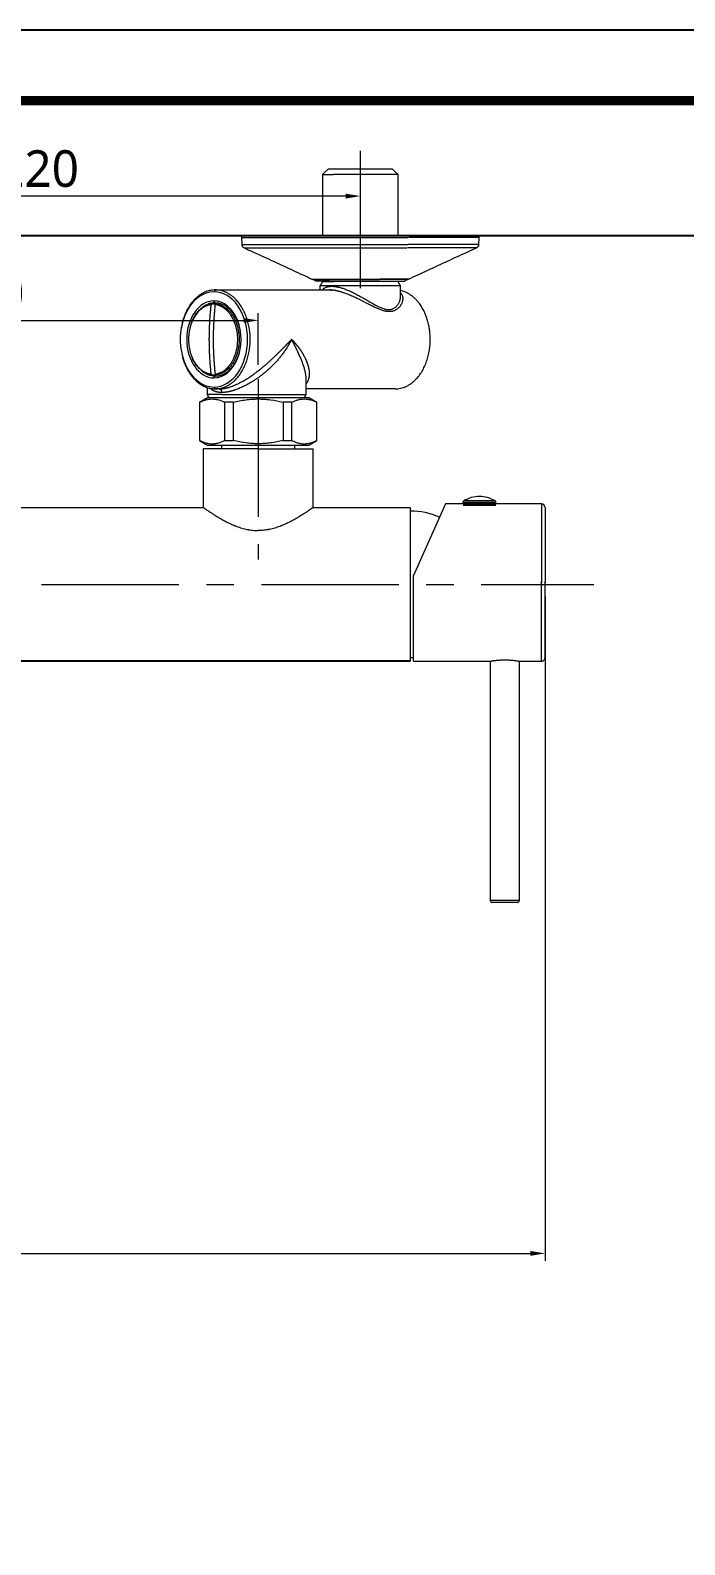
# Model space of a CAD drawing. Extents: x 5217 to 6345, y 0 to 827.
# Drawn here: x 5507.5 to 5686.1, y 413.4 to 826.8 of the extents above; entities that cross this region are included whole.
import ezdxf

# ---------------------------------------------------------------- set-up
doc = ezdxf.new("R2010")
doc.units = 0
doc.header["$LTSCALE"] = 30
doc.header["$MEASUREMENT"] = 0
doc.header["$PDMODE"] = 3
doc.header["$PDSIZE"] = -10
doc.linetypes.add('CENTER', pattern=[2, 1.25, -0.25, 0.25, -0.25])
doc.layers.get('0').update_dxf_attribs({"linetype": 'CONTINUOUS'})
doc.layers.get('DEFPOINTS').update_dxf_attribs({"linetype": 'CONTINUOUS'})
doc.layers.add('1', color=7, linetype='CONTINUOUS')
doc.layers.add('DEF_LAYER_ASSEM_MEMBER', color=7, linetype='CONTINUOUS')
doc.styles.add('Daelim Dimension', font='NanumGothic.ttf')
doc.dimstyles.new('DEFAULT', dxfattribs={"dimscale": 2, "dimtxt": 2, "dimasz": 2, "dimexe": 0, "dimexo": 2, "dimgap": 1, "dimtad": 1, "dimdec": 1, "dimzin": 9, "dimdsep": 46, "dimtxsty": 'Daelim Dimension', "dimcen": 0.5, "dimclrd": 252, "dimclre": 252, "dimclrt": 3, "dimadec": 1, "dimazin": 0, "dimtfac": 1, "dimtdec": 1, "dimtix": 1, "dimtmove": 0, "dimatfit": 3, "dimfxl": 1, "dimtolj": 1, "dimtzin": 1, "dimlwd": 9, "dimlwe": 9, "dimarcsym": 0})

# ---------------------------------------------------------------- blocks, each defined once
blk = doc.blocks.new('*D6')
at = {"color": 5, "lineweight": 9, "ltscale": 0.5, "transparency": 16777216}
for p, q in [((5647.98, 672.19), (5647.98, 490.92)), ((5335.67, 667.74), (5335.67, 490.92)), ((5339.67, 492.92), (5643.98, 492.92))]:
    blk.add_line(p, q, dxfattribs=at)
at = {"color": 5, "ltscale": 0.5, "transparency": 16777216}
for points in [[(5339.67, 493.59), (5339.67, 492.26), (5335.67, 492.92)], [(5643.98, 493.59), (5643.98, 492.26), (5647.98, 492.92)]]:
    blk.add_solid(points, dxfattribs=at)
at = {"layer": 'DEFPOINTS', "color": 0, "ltscale": 0.5, "transparency": 16777216}
for p in [(5647.98, 676.19), (5335.67, 671.74), (5647.98, 492.92)]:
    blk.add_point(p, dxfattribs=at)
at = {"color": 7, "ltscale": 0.5, "transparency": 16777216, "insert": (5491.83, 500.37), "char_height": 10, "attachment_point": 5, "style": 'Daelim Dimension'}
blk.add_mtext('\\A1;313', dxfattribs=at)
blk = doc.blocks.new('*D15')
at = {"color": 5, "lineweight": 9, "ltscale": 0.5, "transparency": 16777216}
for p, q in [((5419.69, 735.52), (5419.69, 749.61)), ((5569.69, 735.52), (5569.69, 749.61)), ((5423.69, 747.61), (5565.69, 747.61))]:
    blk.add_line(p, q, dxfattribs=at)
at = {"color": 5, "ltscale": 0.5, "transparency": 16777216}
for points in [[(5423.69, 748.27), (5423.69, 746.94), (5419.69, 747.61)], [(5565.69, 748.27), (5565.69, 746.94), (5569.69, 747.61)]]:
    blk.add_solid(points, dxfattribs=at)
at = {"layer": 'DEFPOINTS', "color": 0, "ltscale": 0.5, "transparency": 16777216}
for p in [(5569.69, 747.61), (5419.69, 731.52), (5569.69, 731.52)]:
    blk.add_point(p, dxfattribs=at)
at = {"color": 7, "ltscale": 0.5, "transparency": 16777216, "insert": (5494.69, 755.04), "char_height": 10, "attachment_point": 5, "style": 'Daelim Dimension'}
blk.add_mtext('\\A1;150', dxfattribs=at)
blk = doc.blocks.new('*D16')
at = {"color": 5, "lineweight": 9, "ltscale": 0.5, "transparency": 16777216}
for p, q in [((5391.84, 789.89), (5391.84, 779.54)), ((5597.55, 789.89), (5597.55, 779.54)), ((5593.55, 781.54), (5395.84, 781.54))]:
    blk.add_line(p, q, dxfattribs=at)
at = {"color": 5, "ltscale": 0.5, "transparency": 16777216}
for points in [[(5395.84, 782.2), (5395.84, 780.87), (5391.84, 781.54)], [(5593.55, 782.2), (5593.55, 780.87), (5597.55, 781.54)]]:
    blk.add_solid(points, dxfattribs=at)
at = {"layer": 'DEFPOINTS', "color": 0, "ltscale": 0.5, "transparency": 16777216}
for p in [(5391.84, 793.89), (5597.55, 793.89), (5391.84, 781.54)]:
    blk.add_point(p, dxfattribs=at)
at = {"color": 7, "ltscale": 0.5, "transparency": 16777216, "insert": (5494.69, 788.98), "char_height": 10, "attachment_point": 5, "style": 'Daelim Dimension'}
blk.add_mtext('\\A1;150~220', dxfattribs=at)

msp = doc.modelspace()

# ---------------------------------------------------------------- linework, layer by layer
at = {"ltscale": 0.5}
for p, q in [((5333.04, 770.79), (6023.73, 770.79)), ((5646.98, 676.05), (5646.98, 676.2)), ((5647.98, 676.05), (5647.98, 676.19))]:
    msp.add_line(p, q, dxfattribs=at)
at = {"color": 7, "ltscale": 0.5}
msp.add_line((5611.19, 654.55), (5370.19, 654.55), dxfattribs=at)
at = {"ltscale": 0.5}
msp.add_lwpolyline([(5216.66, 0), (6345.06, 0), (6345.06, 826.8), (5216.66, 826.8)], close=True, dxfattribs=at)
at = {"color": 5, "linetype": 'ByBlock', "lineweight": 200, "const_width": 2.6}
msp.add_lwpolyline([(5234.81, 35.4), (6326.81, 35.4), (6326.81, 807.6), (5234.81, 807.6)], close=True, dxfattribs=at)
at = {"layer": '1', "color": 7, "linetype": 'Continuous', "lineweight": 18}
for p, q in [((5587.25, 787.42), (5587.25, 770.79)), ((5587.25, 787.42), (5590.27, 787.42)), ((5606.35, 788.92), (5588.75, 788.92)), ((5607.85, 787.42), (5590.27, 787.42)), ((5607.85, 770.79), (5607.85, 787.42)), ((5565.08, 770.26), (5565.18, 768.31)), ((5565.58, 770.79), (5610.34, 770.79)), ((5629.52, 770.79), (5610.47, 770.79)), ((5629.92, 768.31), (5630.02, 770.26)), ((5584.35, 758.88), (5584.35, 758.88)), ((5584.77, 758.79), (5602.64, 758.79)), ((5589.06, 758.32), (5585.55, 758.32)), ((5586.55, 757), (5586.55, 755.92)), ((5587.25, 758.32), (5587.25, 758.22)), ((5587.25, 758.22), (5590.27, 758.22)), ((5589.06, 758.32), (5609.55, 758.32)), ((5607.85, 758.22), (5590.27, 758.22)), ((5602.64, 758.79), (5602.71, 758.79)), ((5610.33, 758.79), (5602.71, 758.79)), ((5607.85, 758.22), (5607.85, 758.32)), ((5608.55, 754.18), (5608.55, 757)), ((5557.95, 755.92), (5589.06, 755.92)), ((5555.76, 729.33), (5555.76, 727.35)), ((5582.76, 727.35), (5582.76, 731.68)), ((5553.69, 725.3), (5555.86, 726.55)), ((5553.69, 725.3), (5553.69, 714.8)), ((5555.76, 727.35), (5556.23, 726.55)), ((5559.72, 727.35), (5555.76, 727.35)), ((5555.86, 726.55), (5583.53, 726.55)), ((5559.72, 727.35), (5582.76, 727.35)), ((5582.3, 726.55), (5582.76, 727.35)), ((5583.53, 726.55), (5585.69, 725.3)), ((5585.69, 714.8), (5585.69, 725.3)), ((5553.69, 714.8), (5555.86, 713.55)), ((5554.69, 712.55), (5554.69, 696.55)), ((5569.69, 712.55), (5554.69, 712.55)), ((5555.86, 713.55), (5583.53, 713.55)), ((5559.69, 713.55), (5559.69, 712.55)), ((5569.69, 712.55), (5584.69, 712.55)), ((5579.69, 712.55), (5579.69, 713.55)), ((5583.53, 713.55), (5585.69, 714.8)), ((5584.69, 696.55), (5584.69, 712.55)), ((5611.19, 696.55), (5611.19, 654.55)), ((5620.78, 697.55), (5612.08, 678.01)), ((5625.62, 697.55), (5620.78, 697.55)), ((5625.58, 697.89), (5625.58, 697.65)), ((5625.68, 697.55), (5634.48, 697.55)), ((5646.98, 697.55), (5634.57, 697.55)), ((5634.58, 697.65), (5634.58, 697.89)), ((5647.98, 696.55), (5647.98, 676.19)), ((5612.08, 654.55), (5612.08, 676.05)), ((5647.98, 655.55), (5647.98, 676.05)), ((5612.08, 654.55), (5632.88, 654.55)), ((5641.08, 654.55), (5646.98, 654.55)), ((5632.98, 628.25), (5632.98, 614.5)), ((5640.98, 614.5), (5640.98, 628.25)), ((5633.49, 588.75), (5633.48, 588.75)), ((5640.48, 588.75), (5633.49, 588.75))]:
    msp.add_line(p, q, dxfattribs=at)
at = {"layer": '1', "color": 7, "linetype": 'Continuous', "lineweight": 13}
for p, q in [((5565.08, 770.26), (5610.54, 770.26)), ((5630.02, 770.26), (5610.67, 770.26)), ((5565.18, 768.31), (5610.49, 768.31)), ((5565.76, 767.46), (5610.26, 767.46)), ((5629.34, 767.46), (5610.4, 767.46)), ((5629.92, 768.31), (5610.63, 768.31)), ((5584.35, 758.88), (5602.8, 758.88)), ((5589.06, 758.32), (5588.55, 758.79)), ((5602.8, 758.88), (5602.88, 758.88)), ((5610.75, 758.88), (5602.88, 758.88)), ((5557.95, 752.42), (5557.6, 752.92)), ((5557.6, 731.92), (5557.95, 732.42)), ((5557.6, 729.42), (5557.95, 728.92)), ((5634.58, 697.89), (5625.58, 697.89)), ((5625.58, 697.65), (5634.58, 697.65)), ((5634.59, 697.39), (5625.59, 697.39)), ((5625.59, 697.15), (5634.59, 697.15)), ((5634.35, 698.31), (5625.82, 698.31)), ((5646.98, 697.55), (5646.98, 676.2)), ((5646.98, 654.55), (5646.98, 676.05)), ((5635.51, 589.25), (5632.98, 589.25)), ((5640.98, 589.25), (5635.51, 589.25))]:
    msp.add_line(p, q, dxfattribs=at)
at = {"layer": '1', "color": 7, "linetype": 'Continuous', "lineweight": 18}
for centre, radius, start, end in [((5565.58, 770.29), 0.5, 90, 183), ((5629.52, 770.29), 0.5, 357, 90), ((5566.18, 768.37), 1, 183, 245.2249), ((5628.92, 768.37), 1, 294.7751, 357), ((5584.77, 759.79), 1, 245.2249, 270), ((5610.33, 759.79), 1, 270, 294.7751), ((5630.08, 691.55), 8, 90, 122.231), ((5630.08, 691.55), 8, 57.769, 90), ((5611.19, 675.55), 20, 66.5329, 90), ((5626.08, 697.89), 0.5, 122.2309, 180), ((5625.68, 697.65), 0.1, 180, 233.2897), ((5626.09, 697.39), 0.5, 159.4459, 161.8542), ((5634.08, 697.89), 0.5, 0, 57.7691), ((5634.48, 697.65), 0.1, 316.2799, 0), ((5634.09, 697.39), 0.5, 18.1458, 21.9135), ((5646.98, 696.55), 1, 0, 90), ((5611.19, 675.55), 20, 270, 272.5551), ((5646.98, 655.55), 1, 270, 0), ((5633.48, 589.25), 0.5, 180, 270), ((5640.48, 589.25), 0.5, 270, 0)]:
    msp.add_arc(centre, radius, start, end, dxfattribs=at)
at = {"layer": '1', "color": 7, "linetype": 'Continuous', "lineweight": 13}
msp.add_ellipse((5602.71, 759.79), major_axis=(0, -1), ratio=0.404135, start_param=0, end_param=0.432408, dxfattribs=at)
at = {"layer": '1', "color": 7, "linetype": 'Continuous', "lineweight": 18}
for centre, major_axis, start_param, end_param in [((5557.6, 742.42), (0, 13), 0, 3.141593), ((5557.6, 742.42), (0, -10.5), 3.141593, 6.283185), ((5557.95, 742.42), (0, 10), 0, 0.587036), ((5557.6, 742.42), (0, 13), 3.141593, 6.283185), ((5557.6, 742.42), (0, -10.5), 0, 3.141593), ((5557.95, 742.42), (0, -10), 0, 3.141593), ((5529.8, 742.42), (0, 40), 4.954315, 4.957875), ((5557.95, 742.42), (0, 10), 2.561822, 3.141593), ((5529.8, 742.42), (0, 40), 4.466903, 4.470478)]:
    msp.add_ellipse(centre, major_axis=major_axis, ratio=0.707107, start_param=start_param, end_param=end_param, dxfattribs=at)
for points, degree in [([(5588.75, 788.92), (5587.25, 787.42)], 1), ([(5607.85, 787.42), (5606.35, 788.92)], 1), ([(5584.8, 758.8), (5585.55, 758.32)], 1), ([(5587.25, 758.22), (5586.55, 757)], 1), ([(5608.55, 757), (5607.85, 758.22)], 1), ([(5609.55, 758.32), (5610.22, 758.75)], 1), ([(5589.19, 755.94), (5589.44, 755.93), (5589.73, 755.89)], 2), ([(5589.73, 755.89), (5589.98, 755.86)], 1), ([(5557.24, 752.14), (5557.07, 752.14)], 1), ([(5557.24, 752.14), (5557.3, 752.15), (5557.41, 752.16), (5557.59, 752.17), (5557.71, 752.17), (5557.76, 752.17)], 3), ([(5557.76, 752.17), (5557.82, 752.17), (5557.94, 752.17), (5558.12, 752.16), (5558.24, 752.15), (5558.3, 752.14)], 3), ([(5558.3, 752.14), (5558.13, 752.14)], 1), ([(5557.07, 732.7), (5557.24, 732.7)], 1), ([(5558.3, 732.7), (5558.24, 732.69), (5558.12, 732.68), (5557.94, 732.67), (5557.82, 732.67), (5557.76, 732.67)], 3), ([(5558.13, 732.7), (5558.3, 732.7)], 1), ([(5582.76, 731.67), (5582.76, 731.79), (5582.76, 731.92), (5582.75, 732.04)], 3), ([(5559.01, 728.92), (5557.95, 728.92)], 1), ([(5559.5, 728.94), (5559.12, 728.91)], 1), ([(5559.59, 728.95), (5559.5, 728.94)], 1), ([(5607.09, 728.92), (5582.76, 728.92)], 1), ([(5553.75, 714.8), (5553.75, 725.3)], 1), ([(5560.52, 725.3), (5560.52, 714.8)], 1), ([(5562.93, 714.8), (5562.93, 725.3)], 1), ([(5576.46, 725.3), (5576.46, 714.8)], 1), ([(5578.87, 714.8), (5578.87, 725.3)], 1), ([(5585.63, 725.3), (5585.63, 714.8)], 1), ([(5434.69, 696.55), (5554.69, 696.55)], 1), ([(5584.69, 696.55), (5611.19, 696.55)], 1), ([(5632.98, 654.57), (5632.98, 628.25)], 1), ([(5640.98, 628.25), (5640.98, 654.57)], 1), ([(5632.98, 614.5), (5632.98, 589.25)], 1), ([(5640.98, 589.25), (5640.98, 614.5)], 1)]:
    msp.add_open_spline(points, degree=degree, dxfattribs=at)
for points, knots in [([(5565.76, 767.46), (5566.68, 767.04), (5568.47, 766.21), (5571.18, 764.98), (5573.73, 763.81), (5576.38, 762.59), (5579.07, 761.33), (5581.79, 760.06), (5583.52, 759.26), (5584.35, 758.88)], [0, 0, 0, 0, 0.155326, 0.298947, 0.43297, 0.559023, 0.716571, 0.863432, 1, 1, 1, 1]), ([(5610.75, 758.88), (5611.58, 759.26), (5613.31, 760.06), (5616.03, 761.33), (5618.72, 762.59), (5621.36, 763.81), (5623.92, 764.98), (5626.63, 766.21), (5628.42, 767.04), (5629.34, 767.46)], [0, 0, 0, 0, 0.136568, 0.283429, 0.440977, 0.56703, 0.701053, 0.844674, 1, 1, 1, 1]), ([(5557.07, 752.14), (5557.05, 752.14), (5557.04, 752.14), (5557.02, 752.14), (5557.02, 752.13), (5557.01, 752.13), (5557, 752.13), (5556.98, 752.12), (5556.97, 752.11), (5556.95, 752.1), (5556.95, 752.09), (5556.94, 752.08), (5556.93, 752.08), (5556.92, 752.06), (5556.91, 752.05), (5556.9, 752.03), (5556.9, 752.02), (5556.89, 752), (5556.88, 752), (5556.88, 751.97), (5556.87, 751.96), (5556.86, 751.92), (5556.86, 751.91), (5556.86, 751.89)], [0, 0, 0, 0, 0.125, 0.125, 0.1875, 0.1875, 0.25, 0.25, 0.375, 0.375, 0.4375, 0.4375, 0.5, 0.5, 0.625, 0.625, 0.6875, 0.6875, 0.75, 0.75, 0.875, 0.875, 1, 1, 1, 1]), ([(5558.13, 752.14), (5558.12, 752.14), (5558.1, 752.14), (5558.08, 752.14), (5558.08, 752.13), (5558.07, 752.13), (5558.06, 752.13), (5558.04, 752.12), (5558.03, 752.11), (5558.01, 752.1), (5558.01, 752.09), (5558, 752.08), (5557.99, 752.08), (5557.98, 752.06), (5557.97, 752.05), (5557.96, 752.03), (5557.96, 752.02), (5557.95, 752), (5557.95, 752), (5557.94, 751.97), (5557.93, 751.96), (5557.92, 751.92), (5557.92, 751.91), (5557.92, 751.89)], [0, 0, 0, 0, 0.125, 0.125, 0.1875, 0.1875, 0.25, 0.25, 0.375, 0.375, 0.4375, 0.4375, 0.5, 0.5, 0.625, 0.625, 0.6875, 0.6875, 0.75, 0.75, 0.875, 0.875, 1, 1, 1, 1]), ([(5556.86, 732.96), (5556.86, 732.94), (5556.86, 732.92), (5556.87, 732.9), (5556.87, 732.89), (5556.88, 732.87), (5556.88, 732.86), (5556.89, 732.84), (5556.89, 732.82), (5556.91, 732.8), (5556.91, 732.8), (5556.92, 732.78), (5556.92, 732.78), (5556.94, 732.76), (5556.95, 732.75), (5556.96, 732.74), (5556.97, 732.73), (5556.98, 732.73), (5556.99, 732.72), (5557.01, 732.71), (5557.02, 732.71), (5557.04, 732.7), (5557.05, 732.7), (5557.07, 732.7)], [0, 0, 0, 0, 0.125, 0.125, 0.1875, 0.1875, 0.25, 0.25, 0.375, 0.375, 0.4375, 0.4375, 0.5, 0.5, 0.625, 0.625, 0.6875, 0.6875, 0.75, 0.75, 0.875, 0.875, 1, 1, 1, 1]), ([(5557.76, 732.67), (5557.71, 732.67), (5557.59, 732.67), (5557.41, 732.68), (5557.3, 732.69), (5557.24, 732.7)], [0, 0, 0, 0, 0.333333, 0.666667, 1, 1, 1, 1]), ([(5557.92, 732.96), (5557.92, 732.94), (5557.92, 732.92), (5557.93, 732.9), (5557.93, 732.89), (5557.94, 732.87), (5557.94, 732.86), (5557.95, 732.84), (5557.96, 732.82), (5557.97, 732.8), (5557.97, 732.8), (5557.98, 732.78), (5557.98, 732.78), (5558, 732.76), (5558.01, 732.75), (5558.03, 732.74), (5558.03, 732.73), (5558.04, 732.73), (5558.05, 732.72), (5558.07, 732.71), (5558.08, 732.71), (5558.1, 732.7), (5558.12, 732.7), (5558.13, 732.7)], [0, 0, 0, 0, 0.125, 0.125, 0.1875, 0.1875, 0.25, 0.25, 0.375, 0.375, 0.4375, 0.4375, 0.5, 0.5, 0.625, 0.625, 0.6875, 0.6875, 0.75, 0.75, 0.875, 0.875, 1, 1, 1, 1]), ([(5553.75, 725.3), (5554.03, 725.43), (5554.31, 725.55), (5554.87, 725.77), (5555.15, 725.86), (5555.71, 726.01), (5555.99, 726.07), (5556.56, 726.14), (5556.84, 726.16), (5557.41, 726.16), (5557.69, 726.14), (5558.05, 726.1), (5558.12, 726.09), (5558.26, 726.06), (5558.48, 726.02), (5558.69, 725.97), (5559.4, 725.79), (5559.96, 725.57), (5560.52, 725.3)], [0, 0, 0, 0, 0.125, 0.125, 0.25, 0.25, 0.375, 0.375, 0.5, 0.5, 0.625, 0.625, 0.65625, 0.65625, 0.6875, 0.75, 0.75, 1, 1, 1, 1]), ([(5562.93, 725.3), (5563.48, 725.43), (5564.04, 725.55), (5565.16, 725.77), (5565.72, 725.86), (5566.84, 726.01), (5567.4, 726.07), (5568.53, 726.14), (5569.1, 726.16), (5570.24, 726.16), (5570.81, 726.14), (5571.52, 726.1), (5571.66, 726.09), (5571.95, 726.06), (5572.38, 726.02), (5572.8, 725.97), (5574.22, 725.79), (5575.34, 725.57), (5576.46, 725.3)], [0, 0, 0, 0, 0.125, 0.125, 0.25, 0.25, 0.375, 0.375, 0.5, 0.5, 0.625, 0.625, 0.65625, 0.65625, 0.6875, 0.75, 0.75, 1, 1, 1, 1]), ([(5578.87, 725.3), (5579.15, 725.43), (5579.42, 725.55), (5579.98, 725.77), (5580.26, 725.86), (5580.82, 726.01), (5581.11, 726.07), (5581.67, 726.14), (5581.95, 726.16), (5582.52, 726.16), (5582.81, 726.14), (5583.16, 726.1), (5583.24, 726.09), (5583.38, 726.06), (5583.59, 726.02), (5583.81, 725.97), (5584.51, 725.79), (5585.07, 725.57), (5585.63, 725.3)], [0, 0, 0, 0, 0.125, 0.125, 0.25, 0.25, 0.375, 0.375, 0.5, 0.5, 0.625, 0.625, 0.65625, 0.65625, 0.6875, 0.75, 0.75, 1, 1, 1, 1]), ([(5553.75, 714.8), (5554.03, 714.66), (5554.31, 714.54), (5554.87, 714.33), (5555.15, 714.23), (5555.71, 714.09), (5555.99, 714.03), (5556.56, 713.95), (5556.84, 713.93), (5557.27, 713.93), (5557.41, 713.93), (5557.62, 713.95), (5557.69, 713.95), (5557.84, 713.97), (5557.91, 713.98), (5558.27, 714.03), (5558.55, 714.08), (5559.4, 714.31), (5559.96, 714.52), (5560.52, 714.8)], [0, 0, 0, 0, 0.125, 0.125, 0.25, 0.25, 0.375, 0.375, 0.5, 0.5, 0.5625, 0.5625, 0.59375, 0.59375, 0.625, 0.625, 0.75, 0.75, 1, 1, 1, 1]), ([(5576.46, 714.8), (5575.9, 714.66), (5575.34, 714.54), (5574.23, 714.33), (5573.67, 714.23), (5572.54, 714.09), (5571.98, 714.03), (5570.85, 713.95), (5570.28, 713.93), (5569.43, 713.93), (5569.15, 713.93), (5568.72, 713.95), (5568.58, 713.95), (5568.29, 713.97), (5568.15, 713.98), (5567.43, 714.03), (5566.86, 714.08), (5565.16, 714.31), (5564.04, 714.52), (5562.93, 714.8)], [0, 0, 0, 0, 0.125, 0.125, 0.25, 0.25, 0.375, 0.375, 0.5, 0.5, 0.5625, 0.5625, 0.59375, 0.59375, 0.625, 0.625, 0.75, 0.75, 1, 1, 1, 1]), ([(5578.87, 714.8), (5579.15, 714.66), (5579.42, 714.54), (5579.98, 714.33), (5580.26, 714.23), (5580.82, 714.09), (5581.11, 714.03), (5581.67, 713.95), (5581.95, 713.93), (5582.38, 713.93), (5582.52, 713.93), (5582.74, 713.95), (5582.81, 713.95), (5582.95, 713.97), (5583.02, 713.98), (5583.38, 714.03), (5583.66, 714.08), (5584.51, 714.31), (5585.08, 714.52), (5585.63, 714.8)], [0, 0, 0, 0, 0.125, 0.125, 0.25, 0.25, 0.375, 0.375, 0.5, 0.5, 0.5625, 0.5625, 0.59375, 0.59375, 0.625, 0.625, 0.75, 0.75, 1, 1, 1, 1]), ([(5554.69, 696.55), (5554.69, 696.55), (5554.72, 696.53), (5554.82, 696.46), (5554.89, 696.4), (5555.02, 696.31), (5555.05, 696.29), (5555.09, 696.26), (5555.11, 696.25), (5555.14, 696.23), (5555.21, 696.18), (5555.3, 696.12), (5555.52, 695.96), (5555.7, 695.84), (5555.99, 695.64), (5556.09, 695.57), (5556.25, 695.46), (5556.33, 695.41), (5556.42, 695.35), (5556.48, 695.31), (5556.5, 695.29), (5556.77, 695.12), (5557.02, 694.95), (5557.57, 694.6), (5557.85, 694.42), (5558.31, 694.14), (5558.47, 694.04), (5558.71, 693.9), (5558.79, 693.85), (5558.95, 693.75), (5559.04, 693.7), (5559.46, 693.45), (5559.81, 693.26), (5560.54, 692.86), (5560.91, 692.66), (5561.69, 692.28), (5562.1, 692.08), (5562.73, 691.81), (5562.94, 691.72), (5563.22, 691.61), (5563.27, 691.59), (5563.38, 691.54), (5563.55, 691.48), (5563.71, 691.41), (5564.27, 691.21), (5564.73, 691.05), (5565.67, 690.78), (5566.15, 690.66), (5566.77, 690.53), (5566.89, 690.51), (5567.08, 690.47), (5567.14, 690.46), (5567.27, 690.44), (5567.58, 690.39), (5567.9, 690.35), (5568.66, 690.27), (5569.17, 690.24), (5569.69, 690.24)], [0, 0, 0, 0, 0.061156, 0.061156, 0.123746, 0.123746, 0.139393, 0.139393, 0.147217, 0.147217, 0.15504, 0.186335, 0.186335, 0.248925, 0.248925, 0.28022, 0.28022, 0.295867, 0.303691, 0.303691, 0.311514, 0.311514, 0.374104, 0.374104, 0.436694, 0.436694, 0.467988, 0.467988, 0.483636, 0.483636, 0.499283, 0.499283, 0.561873, 0.561873, 0.624462, 0.624462, 0.687052, 0.687052, 0.718347, 0.718347, 0.726171, 0.726171, 0.733994, 0.749642, 0.749642, 0.812231, 0.812231, 0.874821, 0.874821, 0.890468, 0.890468, 0.898292, 0.898292, 0.906116, 0.93741, 0.93741, 1, 1, 1, 1]), ([(5584.69, 696.55), (5584.69, 696.55), (5584.67, 696.53), (5584.57, 696.46), (5584.49, 696.4), (5584.36, 696.31), (5584.34, 696.29), (5584.29, 696.26), (5584.28, 696.25), (5584.25, 696.23), (5584.17, 696.18), (5584.08, 696.12), (5583.86, 695.96), (5583.69, 695.84), (5583.4, 695.64), (5583.3, 695.57), (5583.14, 695.46), (5583.05, 695.41), (5582.97, 695.35), (5582.91, 695.31), (5582.88, 695.29), (5582.61, 695.12), (5582.36, 694.95), (5581.82, 694.6), (5581.53, 694.42), (5581.08, 694.14), (5580.92, 694.04), (5580.68, 693.9), (5580.6, 693.85), (5580.43, 693.75), (5580.35, 693.7), (5579.93, 693.45), (5579.58, 693.26), (5578.85, 692.86), (5578.47, 692.66), (5577.69, 692.28), (5577.29, 692.08), (5576.66, 691.81), (5576.44, 691.72), (5576.17, 691.61), (5576.11, 691.59), (5576, 691.54), (5575.84, 691.48), (5575.67, 691.41), (5575.11, 691.21), (5574.66, 691.05), (5573.72, 690.78), (5573.24, 690.66), (5572.62, 690.53), (5572.49, 690.51), (5572.31, 690.47), (5572.24, 690.46), (5572.12, 690.44), (5571.8, 690.39), (5571.49, 690.35), (5570.72, 690.27), (5570.21, 690.24), (5569.69, 690.24)], [0, 0, 0, 0, 0.061156, 0.061156, 0.123746, 0.123746, 0.139393, 0.139393, 0.147217, 0.147217, 0.15504, 0.186335, 0.186335, 0.248925, 0.248925, 0.28022, 0.28022, 0.295867, 0.303691, 0.303691, 0.311514, 0.311514, 0.374104, 0.374104, 0.436694, 0.436694, 0.467988, 0.467988, 0.483636, 0.483636, 0.499283, 0.499283, 0.561873, 0.561873, 0.624462, 0.624462, 0.687052, 0.687052, 0.718347, 0.718347, 0.726171, 0.726171, 0.733994, 0.749642, 0.749642, 0.812231, 0.812231, 0.874821, 0.874821, 0.890468, 0.890468, 0.898292, 0.898292, 0.906116, 0.93741, 0.93741, 1, 1, 1, 1]), ([(5632.88, 654.55), (5632.88, 654.55), (5632.89, 654.55), (5632.92, 654.55), (5632.96, 654.56), (5633.02, 654.57), (5633.07, 654.58), (5633.08, 654.58), (5633.1, 654.59), (5633.11, 654.59), (5633.15, 654.6), (5633.17, 654.6), (5633.25, 654.61), (5633.36, 654.63), (5633.5, 654.66), (5633.61, 654.67), (5633.67, 654.68), (5633.73, 654.69), (5633.77, 654.7), (5633.79, 654.7), (5633.9, 654.72), (5634.08, 654.74), (5634.38, 654.78), (5634.59, 654.81), (5634.73, 654.82), (5634.76, 654.82), (5634.82, 654.83), (5634.9, 654.84), (5634.99, 654.85), (5635.17, 654.86), (5635.41, 654.88), (5635.66, 654.9), (5635.85, 654.91), (5635.92, 654.91), (5636.02, 654.92), (5636.05, 654.92), (5636.12, 654.92), (5636.15, 654.92), (5636.31, 654.93), (5636.58, 654.94), (5636.85, 654.94), (5637.11, 654.94), (5637.25, 654.94), (5637.42, 654.94), (5637.45, 654.94), (5637.52, 654.93), (5637.62, 654.93), (5637.72, 654.93), (5637.92, 654.92), (5638.18, 654.91), (5638.43, 654.89), (5638.58, 654.88), (5638.61, 654.88), (5638.68, 654.87), (5638.71, 654.87), (5638.8, 654.86), (5638.86, 654.86), (5639.04, 654.84), (5639.26, 654.82), (5639.48, 654.79), (5639.63, 654.78), (5639.71, 654.77), (5639.78, 654.76), (5639.83, 654.75), (5639.86, 654.75), (5639.98, 654.73), (5640.07, 654.72), (5640.24, 654.69), (5640.4, 654.67), (5640.53, 654.64), (5640.61, 654.63), (5640.63, 654.63), (5640.66, 654.62), (5640.67, 654.62), (5640.72, 654.61), (5640.74, 654.61), (5640.82, 654.6), (5640.91, 654.58), (5640.98, 654.57), (5641.02, 654.56), (5641.03, 654.56), (5641.05, 654.55), (5641.06, 654.55), (5641.08, 654.55), (5641.08, 654.55), (5641.08, 654.55)], [0, 0, 0, 0, 0.031106, 0.031106, 0.062361, 0.093616, 0.093616, 0.101429, 0.101429, 0.109243, 0.109243, 0.12487, 0.12487, 0.156125, 0.187379, 0.187379, 0.203007, 0.21082, 0.21082, 0.218634, 0.218634, 0.249889, 0.281143, 0.312398, 0.312398, 0.320212, 0.320212, 0.328025, 0.343653, 0.343653, 0.374907, 0.406162, 0.406162, 0.421789, 0.421789, 0.429603, 0.429603, 0.437417, 0.437417, 0.468671, 0.499926, 0.499926, 0.531181, 0.531181, 0.538994, 0.538994, 0.546808, 0.562435, 0.562435, 0.59369, 0.624944, 0.624944, 0.632758, 0.632758, 0.640572, 0.640572, 0.656199, 0.656199, 0.687454, 0.718708, 0.718708, 0.734336, 0.742149, 0.742149, 0.749963, 0.749963, 0.781218, 0.781218, 0.812472, 0.843727, 0.843727, 0.851541, 0.851541, 0.859354, 0.859354, 0.874982, 0.874982, 0.906236, 0.937491, 0.937491, 0.953118, 0.953118, 0.968746, 0.968746, 1, 1, 1, 1])]:
    msp.add_open_spline(points, degree=3, knots=knots, dxfattribs=at)
for points, weights in [([(5589.77, 757), (5586.55, 757), (5586.55, 757)], [1, 0.853595200826, 0.853553403658]), ([(5557.95, 755.92), (5549.91, 755.92), (5548.54, 744.72)], [1, 0.741393590363, 0.939453783076]), ([(5551.49, 746.95), (5553.26, 751.73), (5557.07, 752.14)], [0.882201348726, 0.821770377608, 1]), ([(5556.86, 732.96), (5555.82, 742.42), (5556.86, 751.89)], [1, 0.988285086291, 1]), ([(5557.92, 751.89), (5556.88, 742.42), (5557.92, 732.96)], [1, 0.988285086291, 1]), ([(5548.91, 738.09), (5551.1, 728.92), (5557.95, 728.92)], [0.900137466675, 0.770957509032, 1]), ([(5557.07, 732.7), (5553.26, 733.12), (5551.49, 737.9)], [1, 0.821770377601, 0.882201348731]), ([(5553.75, 725.3), (5553.69, 725.3), (5553.69, 725.3)], [1, 0.99905364598, 0.999995087525]), ([(5562.93, 725.3), (5561.66, 725.3), (5560.52, 725.3)], [1, 0.996206604343, 1]), ([(5578.87, 725.3), (5577.72, 725.3), (5576.46, 725.3)], [1, 0.996206604343, 1]), ([(5585.69, 725.3), (5585.69, 725.3), (5585.63, 725.3)], [1.00000485845, 0.999048760312, 1]), ([(5553.69, 714.8), (5553.69, 714.8), (5553.75, 714.8)], [1.00000494287, 0.999048717228, 1]), ([(5560.52, 714.8), (5561.66, 714.8), (5562.93, 714.8)], [1, 0.996206604343, 1]), ([(5576.46, 714.8), (5577.72, 714.8), (5578.87, 714.8)], [1, 0.996206604343, 1]), ([(5585.63, 714.8), (5585.69, 714.8), (5585.69, 714.8)], [1, 0.99905359457, 0.999995187641]), ([(5612.08, 676.05), (5612.08, 677.03), (5612.08, 678.01)], [1, 0.998959012389, 1])]:
    msp.add_rational_spline(points, weights, degree=2, dxfattribs=at)
at = {"layer": '1', "color": 7, "linetype": 'Continuous', "lineweight": 13}
for points, knots in [([(5587.15, 755.93), (5587.19, 755.98), (5587.3, 756.11), (5587.5, 756.28), (5587.75, 756.45), (5588.02, 756.59), (5588.23, 756.67), (5588.36, 756.72), (5588.41, 756.73), (5588.46, 756.75), (5588.51, 756.76), (5588.56, 756.78), (5588.62, 756.79), (5588.67, 756.8), (5588.72, 756.82), (5588.77, 756.83), (5588.83, 756.84), (5588.88, 756.85), (5588.94, 756.86), (5589, 756.87), (5589.05, 756.87), (5589.11, 756.88), (5589.17, 756.89), (5589.22, 756.9), (5589.28, 756.9), (5589.34, 756.91), (5589.4, 756.91), (5589.46, 756.91), (5589.52, 756.92), (5589.58, 756.92), (5589.65, 756.92), (5589.71, 756.92), (5589.75, 756.92), (5589.77, 756.92)], [0, 0, 0, 0, 0.08548, 0.203769, 0.319324, 0.432311, 0.542907, 0.560787, 0.578636, 0.596455, 0.614245, 0.632006, 0.64974, 0.667447, 0.685128, 0.702784, 0.720417, 0.738026, 0.755613, 0.773178, 0.790723, 0.808249, 0.825756, 0.843245, 0.860717, 0.878173, 0.895615, 0.913042, 0.930456, 0.947858, 0.965249, 0.982629, 1, 1, 1, 1]), ([(5589.77, 756.92), (5589.78, 756.92), (5589.8, 756.92), (5589.83, 756.92), (5589.86, 756.92), (5589.9, 756.92), (5589.93, 756.92), (5589.96, 756.92), (5589.99, 756.92), (5590.02, 756.92), (5590.05, 756.92), (5590.09, 756.91), (5590.12, 756.91), (5590.15, 756.91), (5590.18, 756.91), (5590.21, 756.91), (5590.25, 756.9), (5590.28, 756.9), (5590.31, 756.9), (5590.35, 756.9), (5590.38, 756.89), (5590.41, 756.89), (5590.45, 756.89), (5590.48, 756.88), (5590.51, 756.88), (5590.55, 756.88), (5590.58, 756.87), (5590.62, 756.87), (5590.65, 756.86), (5590.68, 756.86), (5590.72, 756.86), (5590.75, 756.85), (5590.79, 756.85), (5590.82, 756.84), (5590.86, 756.84), (5590.89, 756.83), (5590.93, 756.83), (5590.96, 756.82), (5591, 756.81), (5591.03, 756.81), (5591.07, 756.8), (5591.1, 756.8), (5591.14, 756.79), (5591.18, 756.78), (5591.21, 756.78), (5591.25, 756.77), (5591.28, 756.76), (5591.32, 756.76), (5591.36, 756.75), (5591.39, 756.74), (5591.43, 756.73), (5591.47, 756.73), (5591.5, 756.72), (5591.54, 756.71), (5591.72, 756.67), (5592.05, 756.59), (5592.54, 756.45), (5593.06, 756.28), (5593.57, 756.09), (5594.08, 755.89), (5594.59, 755.67), (5595.12, 755.43), (5595.63, 755.19), (5596.14, 754.93), (5596.64, 754.67), (5597.17, 754.39), (5597.69, 754.1), (5598.22, 753.8), (5598.61, 753.58), (5598.96, 753.37), (5599.22, 753.22), (5599.5, 753.06), (5599.85, 752.85), (5600.25, 752.62), (5600.75, 752.33), (5601.22, 752.06), (5601.71, 751.79), (5602.18, 751.54), (5602.66, 751.31), (5603.13, 751.1), (5603.59, 750.91), (5604.04, 750.76), (5604.44, 750.66), (5604.77, 750.6), (5605.06, 750.57), (5605.37, 750.56), (5605.72, 750.58), (5606.05, 750.64), (5606.32, 750.72), (5606.54, 750.81), (5606.78, 750.93), (5607.04, 751.1), (5607.29, 751.31), (5607.53, 751.54), (5607.74, 751.79), (5607.92, 752.06), (5608.08, 752.33), (5608.22, 752.62), (5608.31, 752.85), (5608.38, 753.06), (5608.42, 753.22), (5608.46, 753.37), (5608.49, 753.54), (5608.52, 753.71), (5608.54, 753.9), (5608.55, 754.06), (5608.55, 754.15), (5608.55, 754.18)], [0, 0, 0, 0, 0.001551, 0.003102, 0.004654, 0.006206, 0.007759, 0.009312, 0.010865, 0.01242, 0.013974, 0.015529, 0.017085, 0.018642, 0.020199, 0.021756, 0.023315, 0.024874, 0.026433, 0.027994, 0.029555, 0.031117, 0.032679, 0.034243, 0.035807, 0.037372, 0.038938, 0.040505, 0.042073, 0.043642, 0.045211, 0.046782, 0.048353, 0.049926, 0.051499, 0.053074, 0.054649, 0.056226, 0.057804, 0.059383, 0.060963, 0.062544, 0.064126, 0.06571, 0.067294, 0.06888, 0.070467, 0.072056, 0.073645, 0.075236, 0.076828, 0.078422, 0.080017, 0.081613, 0.083211, 0.103342, 0.123909, 0.144946, 0.166482, 0.186183, 0.206631, 0.227844, 0.249835, 0.268625, 0.28878, 0.310306, 0.333208, 0.352118, 0.374859, 0.381445, 0.395666, 0.407191, 0.416456, 0.438893, 0.45796, 0.479667, 0.49933, 0.520718, 0.540521, 0.561645, 0.581496, 0.602293, 0.622258, 0.635914, 0.649442, 0.662881, 0.683051, 0.703494, 0.71672, 0.7303, 0.744262, 0.764115, 0.785238, 0.805041, 0.826429, 0.846092, 0.867799, 0.886864, 0.909303, 0.91857, 0.930093, 0.944298, 0.9509, 0.966487, 0.980372, 0.992553, 1, 1, 1, 1]), ([(5608.56, 755.09), (5608.6, 755.04), (5608.7, 754.93), (5608.83, 754.75), (5608.96, 754.51), (5609.05, 754.25), (5609.12, 753.97), (5609.15, 753.67), (5609.14, 753.35), (5609.09, 753.01), (5609.01, 752.66), (5608.88, 752.32), (5608.73, 752.01), (5608.57, 751.73), (5608.4, 751.48), (5608.22, 751.25), (5608.01, 751.03), (5607.79, 750.83), (5607.54, 750.63), (5607.26, 750.46), (5606.97, 750.31), (5606.68, 750.19), (5606.38, 750.1), (5606.11, 750.05), (5605.87, 750.02), (5605.67, 750), (5605.42, 750), (5605.13, 750.01), (5604.79, 750.04), (5604.43, 750.1), (5604.04, 750.19), (5603.63, 750.31), (5603.19, 750.45), (5602.73, 750.63), (5602.26, 750.82), (5601.8, 751.03), (5601.33, 751.25), (5600.86, 751.48), (5600.36, 751.73), (5599.88, 751.97), (5599.42, 752.21), (5598.98, 752.44), (5598.45, 752.71), (5597.85, 753.02), (5597.17, 753.35), (5596.52, 753.67), (5595.88, 753.97), (5595.25, 754.25), (5594.64, 754.51), (5594.06, 754.75), (5593.51, 754.96), (5592.97, 755.15), (5592.59, 755.27), (5592.36, 755.35), (5592.27, 755.37), (5592.19, 755.39), (5592.11, 755.42), (5592.03, 755.44), (5591.95, 755.47), (5591.87, 755.49), (5591.79, 755.51), (5591.71, 755.53), (5591.63, 755.55), (5591.55, 755.57), (5591.47, 755.59), (5591.39, 755.61), (5591.31, 755.63), (5591.24, 755.65), (5591.16, 755.66), (5591.08, 755.68), (5591.01, 755.7), (5590.93, 755.71), (5590.85, 755.73), (5590.78, 755.74), (5590.71, 755.76), (5590.63, 755.77), (5590.56, 755.78), (5590.49, 755.79), (5590.41, 755.81), (5590.34, 755.82), (5590.27, 755.83), (5590.2, 755.84), (5590.13, 755.85), (5590.06, 755.86), (5589.99, 755.87), (5589.92, 755.87), (5589.85, 755.88), (5589.78, 755.89), (5589.71, 755.89), (5589.65, 755.9), (5589.58, 755.9), (5589.51, 755.91), (5589.45, 755.91), (5589.38, 755.91), (5589.32, 755.92), (5589.25, 755.92), (5589.19, 755.92), (5589.13, 755.92), (5589.08, 755.92), (5589.06, 755.92)], [0, 0, 0, 0, 0.011816, 0.029896, 0.048297, 0.068661, 0.089236, 0.11006, 0.13117, 0.154351, 0.177498, 0.199846, 0.221912, 0.239396, 0.256448, 0.273092, 0.289355, 0.305266, 0.322482, 0.339168, 0.355376, 0.371162, 0.385495, 0.399552, 0.408519, 0.417504, 0.426521, 0.440018, 0.453464, 0.467478, 0.481786, 0.497615, 0.513868, 0.5306, 0.547864, 0.563841, 0.580173, 0.596889, 0.614016, 0.63158, 0.646418, 0.661394, 0.67652, 0.699491, 0.722444, 0.743559, 0.764375, 0.784928, 0.805255, 0.823651, 0.841725, 0.859511, 0.877045, 0.87983, 0.882608, 0.885378, 0.888141, 0.890898, 0.893647, 0.89639, 0.899126, 0.901856, 0.90458, 0.907298, 0.91001, 0.912716, 0.915417, 0.918112, 0.920803, 0.923488, 0.926168, 0.928844, 0.931516, 0.934183, 0.936846, 0.939505, 0.942161, 0.944812, 0.947461, 0.950106, 0.952748, 0.955388, 0.958024, 0.960659, 0.96329, 0.96592, 0.968548, 0.971174, 0.973799, 0.976422, 0.979044, 0.981665, 0.984285, 0.986905, 0.989524, 0.992143, 0.994762, 0.997381, 1, 1, 1, 1]), ([(5559.01, 728.92), (5559.02, 728.92), (5559.05, 728.92), (5559.08, 728.92), (5559.12, 728.92), (5559.16, 728.92), (5559.19, 728.92), (5559.23, 728.92), (5559.26, 728.93), (5559.3, 728.93), (5559.34, 728.93), (5559.37, 728.93), (5559.41, 728.93), (5559.45, 728.94), (5559.49, 728.94), (5559.52, 728.94), (5559.56, 728.94), (5559.6, 728.95), (5559.64, 728.95), (5559.67, 728.95), (5559.71, 728.96), (5559.75, 728.96), (5559.79, 728.96), (5559.83, 728.97), (5559.87, 728.97), (5559.9, 728.98), (5559.94, 728.98), (5559.98, 728.99), (5560.02, 728.99), (5560.06, 729), (5560.1, 729), (5560.14, 729.01), (5560.18, 729.01), (5560.22, 729.02), (5560.26, 729.02), (5560.3, 729.03), (5560.34, 729.04), (5560.38, 729.04), (5560.42, 729.05), (5560.46, 729.06), (5560.5, 729.07), (5560.54, 729.07), (5560.58, 729.08), (5560.62, 729.09), (5560.66, 729.1), (5560.7, 729.1), (5560.74, 729.11), (5560.78, 729.12), (5560.82, 729.13), (5560.87, 729.14), (5560.91, 729.15), (5560.95, 729.16), (5560.99, 729.17), (5561.03, 729.18), (5561.07, 729.19), (5561.12, 729.2), (5561.16, 729.21), (5561.2, 729.22), (5561.24, 729.23), (5561.28, 729.24), (5561.33, 729.25), (5561.37, 729.26), (5561.41, 729.27), (5561.45, 729.29), (5561.5, 729.3), (5561.54, 729.31), (5561.58, 729.32), (5561.63, 729.33), (5561.67, 729.35), (5561.71, 729.36), (5561.76, 729.37), (5561.8, 729.39), (5561.84, 729.4), (5561.89, 729.41), (5561.93, 729.43), (5561.98, 729.44), (5562.21, 729.52), (5562.64, 729.67), (5563.28, 729.92), (5563.94, 730.21), (5564.61, 730.53), (5565.45, 730.98), (5566.46, 731.56), (5567.64, 732.32), (5568.83, 733.17), (5569.83, 733.94), (5570.65, 734.59), (5571.27, 735.12), (5571.89, 735.65), (5572.5, 736.19), (5573.09, 736.73), (5573.66, 737.26), (5574.23, 737.8), (5574.64, 738.2), (5574.9, 738.45), (5575, 738.55), (5575.1, 738.65), (5575.21, 738.75), (5575.31, 738.86), (5575.41, 738.96), (5575.52, 739.06), (5575.62, 739.16), (5575.72, 739.27), (5575.82, 739.37), (5575.93, 739.47), (5576.03, 739.57), (5576.13, 739.67), (5576.23, 739.78), (5576.33, 739.88), (5576.43, 739.98), (5576.53, 740.08), (5576.64, 740.19), (5576.74, 740.29), (5576.84, 740.39), (5576.94, 740.49), (5577.04, 740.6), (5577.14, 740.7), (5577.24, 740.8), (5577.34, 740.9), (5577.44, 741), (5577.53, 741.11), (5577.63, 741.21), (5577.73, 741.31), (5577.83, 741.41), (5577.93, 741.51), (5578.03, 741.61), (5578.13, 741.72), (5578.22, 741.82), (5578.32, 741.92), (5578.42, 742.02), (5578.52, 742.12), (5578.62, 742.22), (5578.71, 742.32), (5578.78, 742.39), (5578.81, 742.42)], [0, 0, 0, 0, 0.001898, 0.003796, 0.005694, 0.007593, 0.009492, 0.011391, 0.013291, 0.015192, 0.017093, 0.018994, 0.020896, 0.022798, 0.024701, 0.026605, 0.028509, 0.030414, 0.03232, 0.034226, 0.036133, 0.03804, 0.039949, 0.041858, 0.043768, 0.045679, 0.047591, 0.049503, 0.051417, 0.053331, 0.055246, 0.057163, 0.05908, 0.060998, 0.062918, 0.064838, 0.066759, 0.068682, 0.070606, 0.07253, 0.074456, 0.076383, 0.078312, 0.080241, 0.082172, 0.084104, 0.086038, 0.087973, 0.089909, 0.091846, 0.093785, 0.095725, 0.097667, 0.09961, 0.101555, 0.103501, 0.105448, 0.107398, 0.109348, 0.111301, 0.113255, 0.11521, 0.117167, 0.119126, 0.121087, 0.123049, 0.125013, 0.126979, 0.128946, 0.130916, 0.132887, 0.13486, 0.136835, 0.138811, 0.14079, 0.14277, 0.144753, 0.172558, 0.200865, 0.229723, 0.25918, 0.289282, 0.34027, 0.393126, 0.448002, 0.505034, 0.535513, 0.566498, 0.598003, 0.630041, 0.66048, 0.691319, 0.72257, 0.754241, 0.760144, 0.766058, 0.771983, 0.777921, 0.78387, 0.789831, 0.795805, 0.80179, 0.807788, 0.813797, 0.819819, 0.825853, 0.831899, 0.837958, 0.844029, 0.850113, 0.856209, 0.862318, 0.868439, 0.874574, 0.88072, 0.88688, 0.893053, 0.899238, 0.905436, 0.911648, 0.917872, 0.92411, 0.93036, 0.936624, 0.942901, 0.949192, 0.955496, 0.961813, 0.968144, 0.974488, 0.980845, 0.987217, 0.993601, 1, 1, 1, 1]), ([(5578.81, 742.42), (5578.8, 742.4), (5578.77, 742.35), (5578.73, 742.27), (5578.69, 742.2), (5578.66, 742.12), (5578.62, 742.05), (5578.58, 741.98), (5578.54, 741.9), (5578.5, 741.83), (5578.46, 741.76), (5578.42, 741.68), (5578.38, 741.61), (5578.34, 741.54), (5578.29, 741.47), (5578.25, 741.39), (5578.21, 741.32), (5578.17, 741.25), (5578.13, 741.18), (5578.09, 741.1), (5578.04, 741.03), (5578, 740.96), (5577.96, 740.89), (5577.92, 740.82), (5577.87, 740.75), (5577.83, 740.68), (5577.79, 740.6), (5577.74, 740.53), (5577.7, 740.46), (5577.66, 740.39), (5577.53, 740.18), (5577.31, 739.84), (5576.99, 739.37), (5576.67, 738.91), (5576.34, 738.46), (5576.01, 738.03), (5575.69, 737.62), (5575.35, 737.21), (5575.02, 736.81), (5574.67, 736.42), (5574.32, 736.04), (5573.97, 735.67), (5573.44, 735.12), (5572.72, 734.42), (5571.79, 733.6), (5570.93, 732.89), (5570.16, 732.31), (5569.48, 731.82), (5568.81, 731.36), (5567.95, 730.81), (5566.9, 730.19), (5565.69, 729.57), (5564.51, 729.04), (5563.72, 728.74), (5563.29, 728.59), (5563.2, 728.56), (5563.11, 728.53), (5563.03, 728.5), (5562.94, 728.48), (5562.85, 728.45), (5562.76, 728.42), (5562.68, 728.4), (5562.59, 728.37), (5562.51, 728.35), (5562.42, 728.33), (5562.34, 728.3), (5562.25, 728.28), (5562.17, 728.26), (5562.09, 728.24), (5562, 728.22), (5561.92, 728.2), (5561.84, 728.18), (5561.76, 728.16), (5561.67, 728.14), (5561.59, 728.13), (5561.51, 728.11), (5561.43, 728.1), (5561.35, 728.08), (5561.27, 728.07), (5561.19, 728.05), (5561.12, 728.04), (5561.04, 728.03), (5560.96, 728.02), (5560.88, 728.01), (5560.81, 728), (5560.73, 727.99), (5560.66, 727.98), (5560.58, 727.97), (5560.51, 727.96), (5560.43, 727.95), (5560.36, 727.95), (5560.29, 727.94), (5560.21, 727.94), (5560.14, 727.93), (5560.07, 727.93), (5560, 727.93), (5559.93, 727.92), (5559.86, 727.92), (5559.79, 727.92), (5559.74, 727.92), (5559.72, 727.92)], [0, 0, 0, 0, 0.003467, 0.006931, 0.010392, 0.01385, 0.017305, 0.020757, 0.024206, 0.027652, 0.031094, 0.034534, 0.037971, 0.041405, 0.044836, 0.048264, 0.051689, 0.055111, 0.05853, 0.061946, 0.065359, 0.068769, 0.072176, 0.075581, 0.078982, 0.082381, 0.085777, 0.089169, 0.092559, 0.095947, 0.099331, 0.122722, 0.145793, 0.168544, 0.19098, 0.212205, 0.233219, 0.254025, 0.274626, 0.295024, 0.315221, 0.335222, 0.355028, 0.403701, 0.451163, 0.497466, 0.529505, 0.560885, 0.591628, 0.621758, 0.676199, 0.728518, 0.778915, 0.827613, 0.831499, 0.835376, 0.839246, 0.843107, 0.84696, 0.850806, 0.854644, 0.858474, 0.862297, 0.866113, 0.869922, 0.873724, 0.877519, 0.881308, 0.88509, 0.888866, 0.892636, 0.896399, 0.900157, 0.903909, 0.907656, 0.911397, 0.915134, 0.918865, 0.922591, 0.926312, 0.930029, 0.933742, 0.93745, 0.941154, 0.944854, 0.948551, 0.952244, 0.955933, 0.95962, 0.963303, 0.966983, 0.97066, 0.974335, 0.978007, 0.981678, 0.985346, 0.989012, 0.992676, 0.996339, 1, 1, 1, 1]), ([(5582.75, 732.04), (5582.75, 732.18), (5582.71, 732.59), (5582.6, 733.33), (5582.37, 734.28), (5582.12, 735.09), (5581.9, 735.72), (5581.74, 736.15), (5581.57, 736.59), (5581.39, 737.04), (5581.19, 737.5), (5580.98, 737.97), (5580.82, 738.33), (5580.71, 738.58), (5580.65, 738.71), (5580.59, 738.84), (5580.53, 738.97), (5580.47, 739.1), (5580.4, 739.23), (5580.34, 739.36), (5580.28, 739.5), (5580.21, 739.63), (5580.15, 739.76), (5580.08, 739.9), (5580.02, 740.03), (5579.95, 740.17), (5579.88, 740.3), (5579.81, 740.44), (5579.75, 740.58), (5579.68, 740.72), (5579.61, 740.86), (5579.54, 740.99), (5579.47, 741.13), (5579.4, 741.28), (5579.33, 741.42), (5579.25, 741.56), (5579.18, 741.7), (5579.11, 741.84), (5579.03, 741.99), (5578.96, 742.13), (5578.89, 742.28), (5578.84, 742.37), (5578.81, 742.42)], [0, 0, 0, 0, 0.047943, 0.145399, 0.246122, 0.350259, 0.391795, 0.433771, 0.476194, 0.519072, 0.562413, 0.606224, 0.650511, 0.662224, 0.673961, 0.685721, 0.697505, 0.709311, 0.721142, 0.732996, 0.744873, 0.756775, 0.768701, 0.780651, 0.792625, 0.804623, 0.816646, 0.828693, 0.840766, 0.852863, 0.864984, 0.877131, 0.889303, 0.901501, 0.913723, 0.925971, 0.938245, 0.950544, 0.962869, 0.97522, 0.987597, 1, 1, 1, 1]), ([(5578.81, 742.42), (5578.83, 742.4), (5578.86, 742.37), (5578.91, 742.31), (5578.97, 742.26), (5579.02, 742.21), (5579.07, 742.15), (5579.12, 742.1), (5579.17, 742.05), (5579.22, 741.99), (5579.27, 741.94), (5579.32, 741.88), (5579.37, 741.83), (5579.41, 741.78), (5579.46, 741.72), (5579.51, 741.67), (5579.56, 741.61), (5579.61, 741.56), (5579.65, 741.51), (5579.7, 741.45), (5579.75, 741.4), (5579.79, 741.34), (5579.84, 741.29), (5579.89, 741.23), (5579.93, 741.18), (5579.98, 741.13), (5580.02, 741.07), (5580.07, 741.02), (5580.11, 740.96), (5580.16, 740.91), (5580.2, 740.85), (5580.25, 740.8), (5580.29, 740.75), (5580.33, 740.69), (5580.38, 740.64), (5580.42, 740.58), (5580.46, 740.53), (5580.5, 740.47), (5580.55, 740.42), (5580.59, 740.36), (5580.63, 740.31), (5580.67, 740.25), (5580.71, 740.2), (5580.75, 740.15), (5580.79, 740.09), (5580.83, 740.04), (5580.87, 739.98), (5580.91, 739.93), (5580.95, 739.87), (5580.99, 739.82), (5581.03, 739.76), (5581.07, 739.71), (5581.11, 739.65), (5581.14, 739.6), (5581.18, 739.54), (5581.22, 739.49), (5581.26, 739.44), (5581.29, 739.38), (5581.33, 739.33), (5581.37, 739.27), (5581.4, 739.22), (5581.44, 739.16), (5581.47, 739.11), (5581.51, 739.05), (5581.54, 739), (5581.58, 738.95), (5581.61, 738.89), (5581.65, 738.84), (5581.68, 738.78), (5581.71, 738.73), (5581.75, 738.67), (5581.78, 738.62), (5581.81, 738.56), (5581.84, 738.51), (5581.87, 738.46), (5581.91, 738.4), (5582.03, 738.18), (5582.24, 737.8), (5582.51, 737.26), (5582.76, 736.73), (5582.97, 736.19), (5583.16, 735.65), (5583.32, 735.12), (5583.45, 734.59), (5583.54, 734.05), (5583.61, 733.48), (5583.62, 732.91), (5583.59, 732.37), (5583.51, 731.84), (5583.37, 731.34), (5583.18, 730.87), (5582.97, 730.52), (5582.83, 730.33), (5582.78, 730.27)], [0, 0, 0, 0, 0.004464, 0.008923, 0.013376, 0.017825, 0.022268, 0.026707, 0.03114, 0.035569, 0.039992, 0.04441, 0.048824, 0.053232, 0.057635, 0.062034, 0.066427, 0.070815, 0.075199, 0.079577, 0.083951, 0.088319, 0.092683, 0.097042, 0.101396, 0.105745, 0.110089, 0.114428, 0.118763, 0.123092, 0.127417, 0.131737, 0.136052, 0.140363, 0.144668, 0.148969, 0.153265, 0.157556, 0.161842, 0.166124, 0.170401, 0.174673, 0.178941, 0.183204, 0.187462, 0.191715, 0.195964, 0.200208, 0.204447, 0.208682, 0.212912, 0.217138, 0.221359, 0.225575, 0.229787, 0.233994, 0.238197, 0.242395, 0.246588, 0.250777, 0.254962, 0.259142, 0.263317, 0.267488, 0.271655, 0.275817, 0.279974, 0.284128, 0.288276, 0.292421, 0.296561, 0.300696, 0.304827, 0.308954, 0.313076, 0.317194, 0.321308, 0.362712, 0.403568, 0.443889, 0.483689, 0.525579, 0.56677, 0.607279, 0.647128, 0.695804, 0.743309, 0.789689, 0.834994, 0.884083, 0.931836, 0.978337, 1, 1, 1, 1]), ([(5559.72, 727.92), (5559.71, 727.92), (5559.69, 727.92), (5559.65, 727.92), (5559.62, 727.92), (5559.59, 727.92), (5559.56, 727.92), (5559.52, 727.92), (5559.49, 727.93), (5559.46, 727.93), (5559.43, 727.93), (5559.39, 727.93), (5559.36, 727.93), (5559.33, 727.93), (5559.3, 727.93), (5559.27, 727.94), (5559.24, 727.94), (5559.21, 727.94), (5559.17, 727.94), (5559.14, 727.95), (5559.11, 727.95), (5559.08, 727.95), (5559.05, 727.96), (5559.02, 727.96), (5558.99, 727.96), (5558.96, 727.97), (5558.93, 727.97), (5558.9, 727.97), (5558.87, 727.98), (5558.84, 727.98), (5558.81, 727.99), (5558.78, 727.99), (5558.75, 727.99), (5558.72, 728), (5558.69, 728), (5558.66, 728.01), (5558.63, 728.01), (5558.61, 728.02), (5558.58, 728.03), (5558.55, 728.03), (5558.52, 728.04), (5558.49, 728.04), (5558.46, 728.05), (5558.43, 728.06), (5558.41, 728.06), (5558.38, 728.07), (5558.35, 728.08), (5558.32, 728.08), (5558.3, 728.09), (5558.27, 728.1), (5558.24, 728.1), (5558.21, 728.11), (5558.19, 728.12), (5558.16, 728.13), (5558.13, 728.13), (5558.11, 728.14), (5558.08, 728.15), (5558.05, 728.16), (5558.03, 728.17), (5558, 728.18), (5557.98, 728.19), (5557.95, 728.19), (5557.93, 728.2), (5557.9, 728.21), (5557.87, 728.22), (5557.85, 728.23), (5557.82, 728.24), (5557.8, 728.25), (5557.77, 728.26), (5557.75, 728.27), (5557.73, 728.28), (5557.7, 728.29), (5557.68, 728.3), (5557.65, 728.31), (5557.63, 728.33), (5557.6, 728.34), (5557.58, 728.35), (5557.56, 728.36), (5557.53, 728.37), (5557.51, 728.38), (5557.49, 728.39), (5557.46, 728.41), (5557.44, 728.42), (5557.42, 728.43), (5557.4, 728.44), (5557.37, 728.46), (5557.35, 728.47), (5557.33, 728.48), (5557.31, 728.5), (5557.29, 728.51), (5557.26, 728.52), (5557.24, 728.54), (5557.22, 728.55), (5557.2, 728.56), (5557.18, 728.58), (5557.16, 728.59), (5557.14, 728.61), (5556.98, 728.72), (5556.81, 728.86), (5556.66, 729.01), (5556.64, 729.04)], [0, 0, 0, 0, 0.007945, 0.015891, 0.023839, 0.031788, 0.039739, 0.047691, 0.055646, 0.063602, 0.07156, 0.079521, 0.087483, 0.095448, 0.103415, 0.111385, 0.119357, 0.127331, 0.135308, 0.143288, 0.151271, 0.159256, 0.167245, 0.175237, 0.183231, 0.191229, 0.199231, 0.207235, 0.215244, 0.223255, 0.231271, 0.23929, 0.247313, 0.255339, 0.26337, 0.271405, 0.279444, 0.287487, 0.295534, 0.303586, 0.311642, 0.319703, 0.327768, 0.335838, 0.343913, 0.351993, 0.360077, 0.368167, 0.376262, 0.384361, 0.392467, 0.400577, 0.408693, 0.416814, 0.424941, 0.433074, 0.441212, 0.449356, 0.457506, 0.465662, 0.473823, 0.481991, 0.490166, 0.498346, 0.506533, 0.514726, 0.522926, 0.531132, 0.539345, 0.547565, 0.555791, 0.564024, 0.572265, 0.580512, 0.588766, 0.597028, 0.605297, 0.613573, 0.621856, 0.630147, 0.638446, 0.646752, 0.655066, 0.663388, 0.671717, 0.680055, 0.6884, 0.696753, 0.705115, 0.713485, 0.721863, 0.730249, 0.738644, 0.747047, 0.755459, 0.763879, 0.772309, 0.780746, 0.956627, 1, 1, 1, 1])]:
    msp.add_open_spline(points, degree=3, knots=knots, dxfattribs=at)
at = {"layer": '1', "color": 7, "linetype": 'Continuous', "lineweight": 18}
for points, weights, knots in [([(5608.55, 757), (5608.55, 757), (5605.33, 757), (5597.55, 757), (5589.77, 757)], [0.853553401401, 0.853511580534, 1, 0.707106778929, 1], [0, 0, 0, 0.333397, 0.333397, 1, 1, 1]), ([(5557.95, 728.92), (5567.5, 728.92), (5567.5, 742.42), (5567.5, 755.92), (5557.95, 755.92)], [1, 0.707106779268, 1, 0.707106779268, 1], [0, 0, 0, 0.5, 0.5, 1, 1, 1]), ([(5607.09, 728.92), (5616.64, 728.92), (5616.64, 742.42), (5616.64, 754), (5608.55, 755.76)], [1, 0.707106784669, 1, 0.737933789517, 0.944835073548], [0, 0, 0, 0.527774, 0.527774, 1, 1, 1]), ([(5558.13, 752.14), (5564.49, 751.45), (5564.49, 742.42), (5564.49, 733.39), (5558.13, 732.7)], [1, 0.733799385723, 1, 0.733799385723, 1], [0, 0, 0, 0.5, 0.5, 1, 1, 1]), ([(5551.45, 746.86), (5550.67, 744.78), (5550.67, 742.42), (5550.67, 738.71), (5552.46, 735.98)], [0.882003794886, 0.91150560801, 1, 0.867250139551, 0.867250125962], [0, 0, 0, 0.399985, 0.399985, 1, 1, 1])]:
    msp.add_rational_spline(points, weights, degree=2, knots=knots, dxfattribs=at)
at = {"layer": '1', "color": 7, "linetype": 'Continuous', "lineweight": 13}
msp.add_open_spline([(5557.95, 755.92), (5557.6, 755.42)], degree=1, dxfattribs=at)
for points, weights, degree in [([(5556.86, 751.89), (5553.18, 751.48), (5551.45, 746.86)], [1, 0.8229946341, 0.88200380143], 2), ([(5552.46, 735.98), (5554.24, 733.25), (5556.86, 732.96)], [0.867250125962, 0.867250132737, 1], 2), ([(5559.01, 728.92), (5559.43, 728.92), (5559.72, 728.51), (5559.72, 727.92)], [1.17157321675, 0.942808053733, 0.942808927754, 1.17157583881], 3)]:
    msp.add_rational_spline(points, weights, degree=degree, dxfattribs=at)
msp.add_rational_spline([(5557.92, 732.96), (5564.1, 733.65), (5564.1, 742.42), (5564.1, 751.19), (5557.92, 751.89)], [1, 0.734500251925, 1, 0.734500251925, 1], degree=2, knots=[0, 0, 0, 0.5, 0.5, 1, 1, 1], dxfattribs=at)
at = {"layer": 'DEF_LAYER_ASSEM_MEMBER', "color": 1, "linetype": 'CENTER', "lineweight": 5}
for p, q in [((5597.55, 793.89), (5597.55, 754.59)), ((5569.69, 731.52), (5569.69, 682.3)), ((5330.54, 675.55), (5661.34, 675.55))]:
    msp.add_line(p, q, dxfattribs=at)

# ---------------------------------------------------------------- dimensions: what is measured, and where the dimension line sits
at = {"color": 5, "ltscale": 0.5}
for base, p1, p2, text, picture, middle in [((5391.84, 781.54), (5597.55, 793.89), (5391.84, 793.89), '150~220', '*D16', (5494.69, 788.98)), ((5647.98, 492.92), (5335.67, 671.74), (5647.98, 676.19), '313', '*D6', (5491.83, 500.37))]:
    dim = msp.add_linear_dim(base=base, p1=p1, p2=p2, text=text, dimstyle='DEFAULT', override={"dimtxt": 5, "dimexe": 1, "dimdec": 0, "dimclrd": 5, "dimclre": 5, "dimclrt": 7}, dxfattribs=at)
    dim.commit()
    dim.dimension.update_dxf_attribs({"geometry": picture, "text_midpoint": middle})
dim = msp.add_linear_dim(base=(5569.69, 747.61), p1=(5419.69, 731.52), p2=(5569.69, 731.52), dimstyle='DEFAULT', override={"dimtxt": 5, "dimexe": 1, "dimdec": 0, "dimclrd": 5, "dimclre": 5, "dimclrt": 7}, dxfattribs=at)
dim.commit()
dim.dimension.update_dxf_attribs({"geometry": '*D15', "text_midpoint": (5494.69, 755.04)})

doc.saveas('drawing.dxf')
